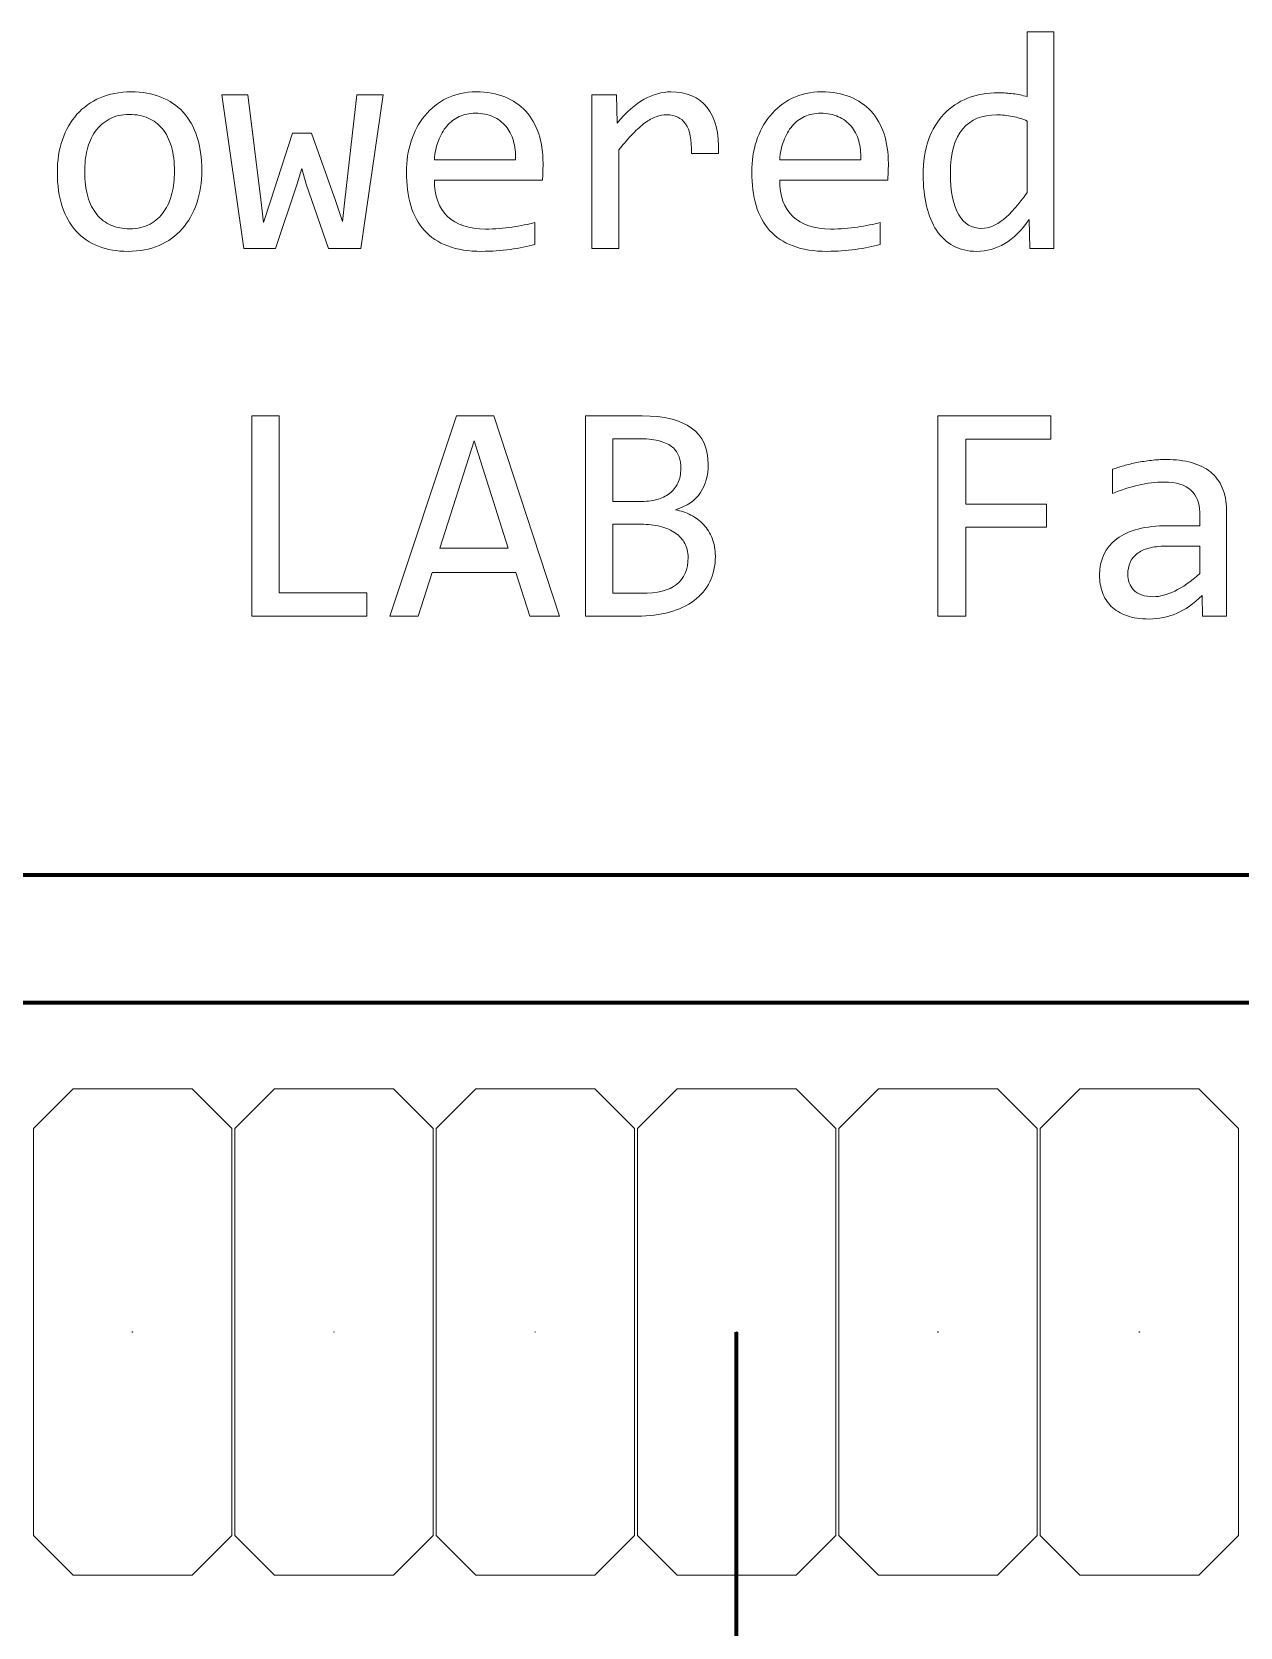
# Model space of a CAD drawing. Header units: millimetres. Extents: x -123 to 140, y -97 to 144.
# Drawn here: x -26.94 to -11.7, y -75.73 to -55.61 of the extents above; entities that cross this region are included whole.
import ezdxf

# ---------------------------------------------------------------- set-up
doc = ezdxf.new("R2010")
doc.units = ezdxf.units.MM
doc.header["$MEASUREMENT"] = 0
doc.layers.add('Layer 1', color=7, linetype='Continuous')

msp = doc.modelspace()

# ---------------------------------------------------------------- linework, layer by layer
at = {"layer": 'Layer 1', "color": 161, "lineweight": 9}
for points, knots in [([(-15.6972, -57.409), (-15.6972, -57.2439), (-15.6747, -57.0967), (-15.6292, -56.9686), (-15.5843, -56.8405), (-15.5202, -56.7323), (-15.4364, -56.6438), (-15.3532, -56.5553), (-15.2535, -56.488), (-15.1367, -56.4425), (-15.0198, -56.3969), (-14.8898, -56.3738), (-14.7465, -56.3738), (-14.6844, -56.3738), (-14.623, -56.3778), (-14.563, -56.3857), (-14.5029, -56.3929), (-14.4441, -56.4055), (-14.386, -56.422), (-14.386, -56.422), (-14.386, -55.6053), (-14.386, -55.6053), (-14.386, -55.6053), (-14.0493, -55.6053), (-14.0493, -55.6053), (-14.0493, -55.6053), (-14.0493, -58.3385), (-14.0493, -58.3385), (-14.0493, -58.3385), (-14.3497, -58.3385), (-14.3497, -58.3385), (-14.3497, -58.3385), (-14.361, -57.9714), (-14.361, -57.9714), (-14.4554, -58.1088), (-14.557, -58.2098), (-14.6673, -58.2758), (-14.7769, -58.3411), (-14.8957, -58.3741), (-15.0231, -58.3741), (-15.134, -58.3741), (-15.2324, -58.351), (-15.3169, -58.3042), (-15.4014, -58.258), (-15.4714, -58.1926), (-15.5275, -58.1081), (-15.5836, -58.0236), (-15.6259, -57.9219), (-15.6542, -57.8038), (-15.6826, -57.6849), (-15.6972, -57.5535), (-15.6972, -57.409)], [0, 0, 0, 0, 0.0588235, 0.0588235, 0.0588235, 0.1176471, 0.1176471, 0.1176471, 0.1764706, 0.1764706, 0.1764706, 0.2352941, 0.2352941, 0.2352941, 0.2941176, 0.2941176, 0.2941176, 0.3529412, 0.3529412, 0.3529412, 0.4117647, 0.4117647, 0.4117647, 0.4705882, 0.4705882, 0.4705882, 0.5294118, 0.5294118, 0.5294118, 0.5882353, 0.5882353, 0.5882353, 0.6470588, 0.6470588, 0.6470588, 0.7058824, 0.7058824, 0.7058824, 0.7647059, 0.7647059, 0.7647059, 0.8235294, 0.8235294, 0.8235294, 0.8823529, 0.8823529, 0.8823529, 0.9411765, 0.9411765, 0.9411765, 1, 1, 1, 1]), ([(-24.7962, -57.3528), (-24.7962, -57.5034), (-24.8174, -57.642), (-24.8603, -57.7674), (-24.9025, -57.8935), (-24.9639, -58.0011), (-25.0438, -58.0909), (-25.1237, -58.1801), (-25.2214, -58.25), (-25.3356, -58.2995), (-25.4505, -58.3491), (-25.5812, -58.3741), (-25.7264, -58.3741), (-25.8657, -58.3741), (-25.9905, -58.3524), (-26.1008, -58.3095), (-26.211, -58.2659), (-26.3048, -58.2025), (-26.3813, -58.1187), (-26.4579, -58.0348), (-26.5167, -57.9312), (-26.5576, -57.8071), (-26.5979, -57.6836), (-26.6184, -57.541), (-26.6184, -57.3799), (-26.6184, -57.2287), (-26.5972, -57.0908), (-26.5543, -56.9666), (-26.5121, -56.8419), (-26.4507, -56.7349), (-26.3708, -56.6451), (-26.2909, -56.556), (-26.1932, -56.486), (-26.079, -56.4365), (-25.9641, -56.387), (-25.8334, -56.3619), (-25.6882, -56.3619), (-25.5489, -56.3619), (-25.4241, -56.3837), (-25.3138, -56.4266), (-25.2036, -56.4702), (-25.1098, -56.5329), (-25.0333, -56.6161), (-24.9567, -56.6993), (-24.8979, -56.8029), (-24.857, -56.927), (-24.8167, -57.0505), (-24.7962, -57.1924), (-24.7962, -57.3528)], [0, 0, 0, 0, 0.0625, 0.0625, 0.0625, 0.125, 0.125, 0.125, 0.1875, 0.1875, 0.1875, 0.25, 0.25, 0.25, 0.3125, 0.3125, 0.3125, 0.375, 0.375, 0.375, 0.4375, 0.4375, 0.4375, 0.5, 0.5, 0.5, 0.5625, 0.5625, 0.5625, 0.625, 0.625, 0.625, 0.6875, 0.6875, 0.6875, 0.75, 0.75, 0.75, 0.8125, 0.8125, 0.8125, 0.875, 0.875, 0.875, 0.9375, 0.9375, 0.9375, 1, 1, 1, 1]), ([(-22.5094, -56.3976), (-22.5094, -56.3976), (-22.79, -58.3385), (-22.79, -58.3385), (-22.79, -58.3385), (-23.1986, -58.3385), (-23.1986, -58.3385), (-23.1986, -58.3385), (-23.4792, -57.5252), (-23.4792, -57.5252), (-23.4792, -57.5252), (-23.5353, -57.3271), (-23.5353, -57.3271), (-23.5353, -57.3271), (-23.5994, -57.5364), (-23.5994, -57.5364), (-23.5994, -57.5364), (-23.8674, -58.3385), (-23.8674, -58.3385), (-23.8674, -58.3385), (-24.2642, -58.3385), (-24.2642, -58.3385), (-24.2642, -58.3385), (-24.5454, -56.3976), (-24.5454, -56.3976), (-24.5454, -56.3976), (-24.2166, -56.3976), (-24.2166, -56.3976), (-24.2166, -56.3976), (-24.0536, -57.7179), (-24.0536, -57.7179), (-24.0536, -57.7179), (-24.0186, -58.0097), (-24.0186, -58.0097), (-24.0186, -58.0097), (-23.9354, -57.7549), (-23.9354, -57.7549), (-23.9354, -57.7549), (-23.6535, -56.8808), (-23.6535, -56.8808), (-23.6535, -56.8808), (-23.4112, -56.8808), (-23.4112, -56.8808), (-23.4112, -56.8808), (-23.1075, -57.743), (-23.1075, -57.743), (-23.1075, -57.743), (-23.0204, -57.9985), (-23.0204, -57.9985), (-23.0204, -57.9985), (-22.9913, -57.7278), (-22.9913, -57.7278), (-22.9913, -57.7278), (-22.8421, -56.3976), (-22.8421, -56.3976), (-22.8421, -56.3976), (-22.5094, -56.3976), (-22.5094, -56.3976)], [0, 0, 0, 0, 0.0526316, 0.0526316, 0.0526316, 0.1052632, 0.1052632, 0.1052632, 0.1578947, 0.1578947, 0.1578947, 0.2105263, 0.2105263, 0.2105263, 0.2631579, 0.2631579, 0.2631579, 0.3157895, 0.3157895, 0.3157895, 0.3684211, 0.3684211, 0.3684211, 0.4210526, 0.4210526, 0.4210526, 0.4736842, 0.4736842, 0.4736842, 0.5263158, 0.5263158, 0.5263158, 0.5789474, 0.5789474, 0.5789474, 0.6315789, 0.6315789, 0.6315789, 0.6842105, 0.6842105, 0.6842105, 0.7368421, 0.7368421, 0.7368421, 0.7894737, 0.7894737, 0.7894737, 0.8421053, 0.8421053, 0.8421053, 0.8947368, 0.8947368, 0.8947368, 0.9473684, 0.9473684, 0.9473684, 1, 1, 1, 1]), ([(-20.4919, -57.2644), (-20.4919, -57.3119), (-20.4926, -57.3522), (-20.4939, -57.3839), (-20.4952, -57.4162), (-20.4972, -57.4466), (-20.4999, -57.475), (-20.4999, -57.475), (-21.8625, -57.475), (-21.8625, -57.475), (-21.8625, -57.6737), (-21.807, -57.8269), (-21.6961, -57.9331), (-21.5852, -58.0394), (-21.4254, -58.0929), (-21.2162, -58.0929), (-21.1594, -58.0929), (-21.1026, -58.0909), (-21.0458, -58.0863), (-20.9891, -58.0817), (-20.9343, -58.0757), (-20.8814, -58.0678), (-20.8286, -58.0599), (-20.7778, -58.0513), (-20.7296, -58.0414), (-20.6808, -58.0322), (-20.6365, -58.0216), (-20.5949, -58.0097), (-20.5949, -58.0097), (-20.5949, -58.287), (-20.5949, -58.287), (-20.6867, -58.3128), (-20.7903, -58.3339), (-20.9059, -58.3497), (-21.0207, -58.3662), (-21.1409, -58.3741), (-21.2644, -58.3741), (-21.4314, -58.3741), (-21.5746, -58.3517), (-21.6941, -58.3062), (-21.8143, -58.2613), (-21.9127, -58.1959), (-21.9892, -58.1101), (-22.0665, -58.0243), (-22.1233, -57.9193), (-22.1596, -57.7945), (-22.1965, -57.6704), (-22.215, -57.5291), (-22.215, -57.372), (-22.215, -57.2353), (-22.1952, -57.1059), (-22.1563, -56.9838), (-22.1166, -56.8623), (-22.0592, -56.7547), (-21.984, -56.663), (-21.9087, -56.5705), (-21.8163, -56.4972), (-21.7067, -56.4431), (-21.5971, -56.389), (-21.4723, -56.3619), (-21.333, -56.3619), (-21.1977, -56.3619), (-21.0782, -56.383), (-20.9732, -56.4259), (-20.8689, -56.4682), (-20.7811, -56.5283), (-20.7098, -56.6062), (-20.6378, -56.6841), (-20.5837, -56.7791), (-20.5467, -56.8907), (-20.5104, -57.0016), (-20.4919, -57.1264), (-20.4919, -57.2644)], [0, 0, 0, 0, 0.0416667, 0.0416667, 0.0416667, 0.0833333, 0.0833333, 0.0833333, 0.125, 0.125, 0.125, 0.1666667, 0.1666667, 0.1666667, 0.2083333, 0.2083333, 0.2083333, 0.25, 0.25, 0.25, 0.2916667, 0.2916667, 0.2916667, 0.3333333, 0.3333333, 0.3333333, 0.375, 0.375, 0.375, 0.4166667, 0.4166667, 0.4166667, 0.4583333, 0.4583333, 0.4583333, 0.5, 0.5, 0.5, 0.5416667, 0.5416667, 0.5416667, 0.5833333, 0.5833333, 0.5833333, 0.625, 0.625, 0.625, 0.6666667, 0.6666667, 0.6666667, 0.7083333, 0.7083333, 0.7083333, 0.75, 0.75, 0.75, 0.7916667, 0.7916667, 0.7916667, 0.8333333, 0.8333333, 0.8333333, 0.875, 0.875, 0.875, 0.9166667, 0.9166667, 0.9166667, 0.9583333, 0.9583333, 0.9583333, 1, 1, 1, 1]), ([(-19.8747, -56.3976), (-19.8747, -56.3976), (-19.5671, -56.3976), (-19.5671, -56.3976), (-19.5671, -56.3976), (-19.5572, -56.7554), (-19.5572, -56.7554), (-19.4423, -56.6174), (-19.3294, -56.5171), (-19.2178, -56.455), (-19.1063, -56.3929), (-18.9934, -56.3619), (-18.8798, -56.3619), (-18.6791, -56.3619), (-18.5266, -56.4273), (-18.4223, -56.5573), (-18.3187, -56.688), (-18.2705, -56.8815), (-18.2784, -57.1383), (-18.2784, -57.1383), (-18.619, -57.1383), (-18.619, -57.1383), (-18.6151, -56.9673), (-18.6402, -56.8438), (-18.6936, -56.7666), (-18.7471, -56.6894), (-18.8257, -56.6511), (-18.9287, -56.6511), (-18.9736, -56.6511), (-19.0191, -56.659), (-19.0647, -56.6755), (-19.1109, -56.6913), (-19.1578, -56.7171), (-19.2059, -56.7527), (-19.2548, -56.7884), (-19.3056, -56.8339), (-19.3598, -56.8901), (-19.4139, -56.9455), (-19.472, -57.0129), (-19.5341, -57.0921), (-19.5341, -57.0921), (-19.5341, -58.3385), (-19.5341, -58.3385), (-19.5341, -58.3385), (-19.8747, -58.3385), (-19.8747, -58.3385), (-19.8747, -58.3385), (-19.8747, -56.3976), (-19.8747, -56.3976)], [0, 0, 0, 0, 0.0625, 0.0625, 0.0625, 0.125, 0.125, 0.125, 0.1875, 0.1875, 0.1875, 0.25, 0.25, 0.25, 0.3125, 0.3125, 0.3125, 0.375, 0.375, 0.375, 0.4375, 0.4375, 0.4375, 0.5, 0.5, 0.5, 0.5625, 0.5625, 0.5625, 0.625, 0.625, 0.625, 0.6875, 0.6875, 0.6875, 0.75, 0.75, 0.75, 0.8125, 0.8125, 0.8125, 0.875, 0.875, 0.875, 0.9375, 0.9375, 0.9375, 1, 1, 1, 1]), ([(-16.1361, -57.2644), (-16.1361, -57.3119), (-16.1368, -57.3522), (-16.1381, -57.3839), (-16.1394, -57.4162), (-16.1414, -57.4466), (-16.1441, -57.475), (-16.1441, -57.475), (-17.5067, -57.475), (-17.5067, -57.475), (-17.5067, -57.6737), (-17.4512, -57.8269), (-17.3403, -57.9331), (-17.2294, -58.0394), (-17.0696, -58.0929), (-16.8604, -58.0929), (-16.8036, -58.0929), (-16.7468, -58.0909), (-16.69, -58.0863), (-16.6333, -58.0817), (-16.5785, -58.0757), (-16.5256, -58.0678), (-16.4728, -58.0599), (-16.422, -58.0513), (-16.3738, -58.0414), (-16.325, -58.0322), (-16.2807, -58.0216), (-16.2391, -58.0097), (-16.2391, -58.0097), (-16.2391, -58.287), (-16.2391, -58.287), (-16.3309, -58.3128), (-16.4345, -58.3339), (-16.5501, -58.3497), (-16.6649, -58.3662), (-16.7851, -58.3741), (-16.9086, -58.3741), (-17.0756, -58.3741), (-17.2188, -58.3517), (-17.3383, -58.3062), (-17.4585, -58.2613), (-17.5569, -58.1959), (-17.6334, -58.1101), (-17.7107, -58.0243), (-17.7675, -57.9193), (-17.8038, -57.7945), (-17.8407, -57.6704), (-17.8592, -57.5291), (-17.8592, -57.372), (-17.8592, -57.2353), (-17.8394, -57.1059), (-17.8005, -56.9838), (-17.7608, -56.8623), (-17.7034, -56.7547), (-17.6282, -56.663), (-17.5529, -56.5705), (-17.4605, -56.4972), (-17.3509, -56.4431), (-17.2413, -56.389), (-17.1165, -56.3619), (-16.9772, -56.3619), (-16.8419, -56.3619), (-16.7224, -56.383), (-16.6174, -56.4259), (-16.5131, -56.4682), (-16.4253, -56.5283), (-16.354, -56.6062), (-16.282, -56.6841), (-16.2279, -56.7791), (-16.1909, -56.8907), (-16.1546, -57.0016), (-16.1361, -57.1264), (-16.1361, -57.2644)], [0, 0, 0, 0, 0.0416667, 0.0416667, 0.0416667, 0.0833333, 0.0833333, 0.0833333, 0.125, 0.125, 0.125, 0.1666667, 0.1666667, 0.1666667, 0.2083333, 0.2083333, 0.2083333, 0.25, 0.25, 0.25, 0.2916667, 0.2916667, 0.2916667, 0.3333333, 0.3333333, 0.3333333, 0.375, 0.375, 0.375, 0.4166667, 0.4166667, 0.4166667, 0.4583333, 0.4583333, 0.4583333, 0.5, 0.5, 0.5, 0.5416667, 0.5416667, 0.5416667, 0.5833333, 0.5833333, 0.5833333, 0.625, 0.625, 0.625, 0.6666667, 0.6666667, 0.6666667, 0.7083333, 0.7083333, 0.7083333, 0.75, 0.75, 0.75, 0.7916667, 0.7916667, 0.7916667, 0.8333333, 0.8333333, 0.8333333, 0.875, 0.875, 0.875, 0.9166667, 0.9166667, 0.9166667, 0.9583333, 0.9583333, 0.9583333, 1, 1, 1, 1]), ([(-25.1409, -57.3667), (-25.1409, -57.2472), (-25.1541, -57.1422), (-25.1805, -57.0525), (-25.2069, -56.9627), (-25.2445, -56.8881), (-25.2934, -56.828), (-25.3429, -56.7679), (-25.4023, -56.723), (-25.4723, -56.6927), (-25.5429, -56.6623), (-25.6208, -56.6471), (-25.7073, -56.6471), (-25.8076, -56.6471), (-25.8941, -56.6669), (-25.9654, -56.7059), (-26.0367, -56.7455), (-26.0955, -56.7983), (-26.141, -56.8637), (-26.1873, -56.9297), (-26.2203, -57.0063), (-26.242, -57.0934), (-26.2632, -57.1805), (-26.2737, -57.2716), (-26.2737, -57.3667), (-26.2737, -57.4869), (-26.2605, -57.5925), (-26.2341, -57.6823), (-26.2077, -57.7727), (-26.1701, -57.848), (-26.1212, -57.9081), (-26.0717, -57.9681), (-26.013, -58.013), (-25.943, -58.0434), (-25.8737, -58.0738), (-25.7951, -58.089), (-25.7073, -58.089), (-25.6069, -58.089), (-25.5205, -58.0691), (-25.4492, -58.0302), (-25.3779, -57.9906), (-25.3191, -57.9378), (-25.2736, -57.8724), (-25.2273, -57.8064), (-25.1943, -57.7298), (-25.1725, -57.6427), (-25.1514, -57.5555), (-25.1409, -57.4638), (-25.1409, -57.3667)], [0, 0, 0, 0, 0.0625, 0.0625, 0.0625, 0.125, 0.125, 0.125, 0.1875, 0.1875, 0.1875, 0.25, 0.25, 0.25, 0.3125, 0.3125, 0.3125, 0.375, 0.375, 0.375, 0.4375, 0.4375, 0.4375, 0.5, 0.5, 0.5, 0.5625, 0.5625, 0.5625, 0.625, 0.625, 0.625, 0.6875, 0.6875, 0.6875, 0.75, 0.75, 0.75, 0.8125, 0.8125, 0.8125, 0.875, 0.875, 0.875, 0.9375, 0.9375, 0.9375, 1, 1, 1, 1]), ([(-20.8405, -57.2175), (-20.8366, -57.131), (-20.8451, -57.0518), (-20.8656, -56.9805), (-20.8861, -56.9092), (-20.9184, -56.8471), (-20.9613, -56.7957), (-21.0049, -56.7442), (-21.0584, -56.7039), (-21.1231, -56.6748), (-21.1878, -56.6458), (-21.2624, -56.6313), (-21.3475, -56.6313), (-21.4215, -56.6313), (-21.4882, -56.6451), (-21.5489, -56.6735), (-21.6096, -56.7019), (-21.6618, -56.7422), (-21.706, -56.7937), (-21.7496, -56.8452), (-21.7852, -56.9072), (-21.8123, -56.9798), (-21.8394, -57.0518), (-21.8559, -57.131), (-21.8625, -57.2175), (-21.8625, -57.2175), (-20.8405, -57.2175), (-20.8405, -57.2175)], [0, 0, 0, 0, 0.1111111, 0.1111111, 0.1111111, 0.2222222, 0.2222222, 0.2222222, 0.3333333, 0.3333333, 0.3333333, 0.4444444, 0.4444444, 0.4444444, 0.5555556, 0.5555556, 0.5555556, 0.6666667, 0.6666667, 0.6666667, 0.7777778, 0.7777778, 0.7777778, 0.8888889, 0.8888889, 0.8888889, 1, 1, 1, 1]), ([(-16.4847, -57.2175), (-16.4808, -57.131), (-16.4893, -57.0518), (-16.5098, -56.9805), (-16.5303, -56.9092), (-16.5626, -56.8471), (-16.6055, -56.7957), (-16.6491, -56.7442), (-16.7026, -56.7039), (-16.7673, -56.6748), (-16.832, -56.6458), (-16.9066, -56.6313), (-16.9917, -56.6313), (-17.0657, -56.6313), (-17.1324, -56.6451), (-17.1931, -56.6735), (-17.2538, -56.7019), (-17.306, -56.7422), (-17.3502, -56.7937), (-17.3938, -56.8452), (-17.4294, -56.9072), (-17.4565, -56.9798), (-17.4836, -57.0518), (-17.5001, -57.131), (-17.5067, -57.2175), (-17.5067, -57.2175), (-16.4847, -57.2175), (-16.4847, -57.2175)], [0, 0, 0, 0, 0.1111111, 0.1111111, 0.1111111, 0.2222222, 0.2222222, 0.2222222, 0.3333333, 0.3333333, 0.3333333, 0.4444444, 0.4444444, 0.4444444, 0.5555556, 0.5555556, 0.5555556, 0.6666667, 0.6666667, 0.6666667, 0.7777778, 0.7777778, 0.7777778, 0.8888889, 0.8888889, 0.8888889, 1, 1, 1, 1]), ([(-15.3525, -57.3865), (-15.3525, -57.6209), (-15.3182, -57.7965), (-15.2489, -57.912), (-15.1796, -58.0276), (-15.0819, -58.085), (-14.9558, -58.085), (-14.87, -58.085), (-14.7802, -58.0467), (-14.6851, -57.9708), (-14.5907, -57.8949), (-14.4903, -57.782), (-14.386, -57.6321), (-14.386, -57.6321), (-14.386, -56.7303), (-14.386, -56.7303), (-14.4415, -56.7045), (-14.5029, -56.6847), (-14.5702, -56.6715), (-14.6369, -56.6577), (-14.7036, -56.6511), (-14.7696, -56.6511), (-14.9531, -56.6511), (-15.0957, -56.7105), (-15.1987, -56.8293), (-15.3011, -56.9475), (-15.3525, -57.1337), (-15.3525, -57.3865)], [0, 0, 0, 0, 0.1111111, 0.1111111, 0.1111111, 0.2222222, 0.2222222, 0.2222222, 0.3333333, 0.3333333, 0.3333333, 0.4444444, 0.4444444, 0.4444444, 0.5555556, 0.5555556, 0.5555556, 0.6666667, 0.6666667, 0.6666667, 0.7777778, 0.7777778, 0.7777778, 0.8888889, 0.8888889, 0.8888889, 1, 1, 1, 1]), ([(-22.7134, -62.9769), (-22.7134, -62.9769), (-24.1671, -62.9769), (-24.1671, -62.9769), (-24.1671, -62.9769), (-24.1671, -60.4497), (-24.1671, -60.4497), (-24.1671, -60.4497), (-23.8186, -60.4497), (-23.8186, -60.4497), (-23.8186, -60.4497), (-23.8186, -62.6838), (-23.8186, -62.6838), (-23.8186, -62.6838), (-22.7134, -62.6838), (-22.7134, -62.6838), (-22.7134, -62.6838), (-22.7134, -62.9769), (-22.7134, -62.9769)], [0, 0, 0, 0, 0.1666667, 0.1666667, 0.1666667, 0.3333333, 0.3333333, 0.3333333, 0.5, 0.5, 0.5, 0.6666667, 0.6666667, 0.6666667, 0.8333333, 0.8333333, 0.8333333, 1, 1, 1, 1]), ([(-20.284, -62.9769), (-20.284, -62.9769), (-20.659, -62.9769), (-20.659, -62.9769), (-20.659, -62.9769), (-20.8339, -62.4263), (-20.8339, -62.4263), (-20.8339, -62.4263), (-21.8902, -62.4263), (-21.8902, -62.4263), (-21.8902, -62.4263), (-22.0652, -62.9769), (-22.0652, -62.9769), (-22.0652, -62.9769), (-22.423, -62.9769), (-22.423, -62.9769), (-22.423, -62.9769), (-21.5839, -60.4497), (-21.5839, -60.4497), (-21.5839, -60.4497), (-21.1119, -60.4497), (-21.1119, -60.4497), (-21.1119, -60.4497), (-20.284, -62.9769), (-20.284, -62.9769)], [0, 0, 0, 0, 0.125, 0.125, 0.125, 0.25, 0.25, 0.25, 0.375, 0.375, 0.375, 0.5, 0.5, 0.5, 0.625, 0.625, 0.625, 0.75, 0.75, 0.75, 0.875, 0.875, 0.875, 1, 1, 1, 1]), ([(-18.318, -62.221), (-18.318, -62.3418), (-18.3411, -62.4494), (-18.388, -62.5432), (-18.4342, -62.6362), (-18.5002, -62.7155), (-18.5867, -62.7795), (-18.6725, -62.8442), (-18.7762, -62.8931), (-18.8983, -62.9267), (-19.0198, -62.9604), (-19.1551, -62.9769), (-19.3043, -62.9769), (-19.3043, -62.9769), (-19.9579, -62.9769), (-19.9579, -62.9769), (-19.9579, -62.9769), (-19.9579, -60.4497), (-19.9579, -60.4497), (-19.9579, -60.4497), (-19.2436, -60.4497), (-19.2436, -60.4497), (-18.687, -60.4497), (-18.4091, -60.6544), (-18.4091, -61.0643), (-18.4091, -61.201), (-18.4415, -61.3185), (-18.5055, -61.4169), (-18.5695, -61.5146), (-18.6745, -61.5872), (-18.8197, -61.6354), (-18.7517, -61.648), (-18.6877, -61.6697), (-18.627, -61.7008), (-18.5669, -61.7318), (-18.5134, -61.7721), (-18.4672, -61.8209), (-18.4216, -61.8698), (-18.3847, -61.9279), (-18.3583, -61.9945), (-18.3312, -62.0619), (-18.318, -62.1371), (-18.318, -62.221)], [0, 0, 0, 0, 0.0714286, 0.0714286, 0.0714286, 0.1428571, 0.1428571, 0.1428571, 0.2142857, 0.2142857, 0.2142857, 0.2857143, 0.2857143, 0.2857143, 0.3571429, 0.3571429, 0.3571429, 0.4285714, 0.4285714, 0.4285714, 0.5, 0.5, 0.5, 0.5714286, 0.5714286, 0.5714286, 0.6428571, 0.6428571, 0.6428571, 0.7142857, 0.7142857, 0.7142857, 0.7857143, 0.7857143, 0.7857143, 0.8571429, 0.8571429, 0.8571429, 0.9285714, 0.9285714, 0.9285714, 1, 1, 1, 1]), ([(-14.085, -60.7428), (-14.085, -60.7428), (-15.1585, -60.7428), (-15.1585, -60.7428), (-15.1585, -60.7428), (-15.1585, -61.5628), (-15.1585, -61.5628), (-15.1585, -61.5628), (-14.1411, -61.5628), (-14.1411, -61.5628), (-14.1411, -61.5628), (-14.1411, -61.8519), (-14.1411, -61.8519), (-14.1411, -61.8519), (-15.1585, -61.8519), (-15.1585, -61.8519), (-15.1585, -61.8519), (-15.1585, -62.9769), (-15.1585, -62.9769), (-15.1585, -62.9769), (-15.511, -62.9769), (-15.511, -62.9769), (-15.511, -62.9769), (-15.511, -60.4497), (-15.511, -60.4497), (-15.511, -60.4497), (-14.085, -60.4497), (-14.085, -60.4497), (-14.085, -60.4497), (-14.085, -60.7428), (-14.085, -60.7428)], [0, 0, 0, 0, 0.1, 0.1, 0.1, 0.2, 0.2, 0.2, 0.3, 0.3, 0.3, 0.4, 0.4, 0.4, 0.5, 0.5, 0.5, 0.6, 0.6, 0.6, 0.7, 0.7, 0.7, 0.8, 0.8, 0.8, 0.9, 0.9, 0.9, 1, 1, 1, 1]), ([(-20.9323, -62.1173), (-20.9323, -62.1173), (-21.3614, -60.7646), (-21.3614, -60.7646), (-21.3614, -60.7646), (-21.7918, -62.1173), (-21.7918, -62.1173), (-21.7918, -62.1173), (-20.9323, -62.1173), (-20.9323, -62.1173)], [0, 0, 0, 0, 0.3333333, 0.3333333, 0.3333333, 0.6666667, 0.6666667, 0.6666667, 1, 1, 1, 1]), ([(-18.7537, -61.1106), (-18.7537, -61.0591), (-18.7616, -61.0102), (-18.7768, -60.9647), (-18.792, -60.9184), (-18.8191, -60.8795), (-18.8574, -60.8465), (-18.8957, -60.8135), (-18.9478, -60.7871), (-19.0125, -60.7679), (-19.0779, -60.7488), (-19.1604, -60.7389), (-19.2601, -60.7389), (-19.2601, -60.7389), (-19.6133, -60.7389), (-19.6133, -60.7389), (-19.6133, -60.7389), (-19.6133, -61.5311), (-19.6133, -61.5311), (-19.6133, -61.5311), (-19.272, -61.5311), (-19.272, -61.5311), (-19.1934, -61.5311), (-19.1228, -61.5225), (-19.06, -61.506), (-18.9967, -61.4888), (-18.9419, -61.4631), (-18.897, -61.4281), (-18.8514, -61.3938), (-18.8158, -61.3502), (-18.7914, -61.2974), (-18.7663, -61.2452), (-18.7537, -61.1832), (-18.7537, -61.1106)], [0, 0, 0, 0, 0.0909091, 0.0909091, 0.0909091, 0.1818182, 0.1818182, 0.1818182, 0.2727273, 0.2727273, 0.2727273, 0.3636364, 0.3636364, 0.3636364, 0.4545455, 0.4545455, 0.4545455, 0.5454545, 0.5454545, 0.5454545, 0.6363636, 0.6363636, 0.6363636, 0.7272727, 0.7272727, 0.7272727, 0.8181818, 0.8181818, 0.8181818, 0.9090909, 0.9090909, 0.9090909, 1, 1, 1, 1]), ([(-12.1718, -62.9769), (-12.1718, -62.9769), (-12.1791, -62.7161), (-12.1791, -62.7161), (-12.2847, -62.8204), (-12.3923, -62.8964), (-12.5013, -62.9426), (-12.6102, -62.9894), (-12.7251, -63.0125), (-12.8446, -63.0125), (-12.9555, -63.0125), (-13.0505, -62.998), (-13.1291, -62.9696), (-13.2077, -62.9413), (-13.273, -62.9023), (-13.3238, -62.8528), (-13.3747, -62.8033), (-13.4123, -62.7452), (-13.4361, -62.6778), (-13.4598, -62.6105), (-13.4717, -62.5379), (-13.4717, -62.4593), (-13.4717, -62.2646), (-13.3991, -62.1121), (-13.2539, -62.0018), (-13.1086, -61.8916), (-12.8947, -61.8361), (-12.6108, -61.8361), (-12.6108, -61.8361), (-12.2081, -61.8361), (-12.2081, -61.8361), (-12.2081, -61.8361), (-12.2081, -61.6658), (-12.2081, -61.6658), (-12.2081, -61.5502), (-12.2451, -61.4585), (-12.3184, -61.3892), (-12.3923, -61.3198), (-12.5046, -61.2855), (-12.6551, -61.2855), (-12.7647, -61.2855), (-12.8729, -61.2981), (-12.9792, -61.3225), (-13.0855, -61.3476), (-13.1958, -61.3826), (-13.3093, -61.4281), (-13.3093, -61.4281), (-13.3093, -61.1231), (-13.3093, -61.1231), (-13.2671, -61.1079), (-13.2195, -61.0927), (-13.1674, -61.0782), (-13.1152, -61.063), (-13.0598, -61.0505), (-13.0023, -61.0386), (-12.9442, -61.0274), (-12.8835, -61.0181), (-12.8201, -61.0109), (-12.7574, -61.0036), (-12.6934, -61.0003), (-12.6293, -61.0003), (-12.5118, -61.0003), (-12.4062, -61.0135), (-12.3118, -61.0393), (-12.218, -61.065), (-12.1382, -61.104), (-12.0735, -61.1568), (-12.0081, -61.2096), (-11.9586, -61.2763), (-11.9236, -61.3561), (-11.8886, -61.436), (-11.8714, -61.5304), (-11.8714, -61.6387), (-11.8714, -61.6387), (-11.8714, -62.9769), (-11.8714, -62.9769), (-11.8714, -62.9769), (-12.1718, -62.9769), (-12.1718, -62.9769)], [0, 0, 0, 0, 0.0384615, 0.0384615, 0.0384615, 0.0769231, 0.0769231, 0.0769231, 0.1153846, 0.1153846, 0.1153846, 0.1538462, 0.1538462, 0.1538462, 0.1923077, 0.1923077, 0.1923077, 0.2307692, 0.2307692, 0.2307692, 0.2692308, 0.2692308, 0.2692308, 0.3076923, 0.3076923, 0.3076923, 0.3461538, 0.3461538, 0.3461538, 0.3846154, 0.3846154, 0.3846154, 0.4230769, 0.4230769, 0.4230769, 0.4615385, 0.4615385, 0.4615385, 0.5, 0.5, 0.5, 0.5384615, 0.5384615, 0.5384615, 0.5769231, 0.5769231, 0.5769231, 0.6153846, 0.6153846, 0.6153846, 0.6538462, 0.6538462, 0.6538462, 0.6923077, 0.6923077, 0.6923077, 0.7307692, 0.7307692, 0.7307692, 0.7692308, 0.7692308, 0.7692308, 0.8076923, 0.8076923, 0.8076923, 0.8461538, 0.8461538, 0.8461538, 0.8846154, 0.8846154, 0.8846154, 0.9230769, 0.9230769, 0.9230769, 0.9615385, 0.9615385, 0.9615385, 1, 1, 1, 1]), ([(-18.6626, -62.2329), (-18.6626, -62.1682), (-18.6765, -62.1101), (-18.7035, -62.0586), (-18.7306, -62.0064), (-18.7696, -61.9629), (-18.8217, -61.9279), (-18.8732, -61.8922), (-18.9359, -61.8645), (-19.0099, -61.8453), (-19.0845, -61.8262), (-19.1677, -61.8163), (-19.2607, -61.8163), (-19.2607, -61.8163), (-19.6133, -61.8163), (-19.6133, -61.8163), (-19.6133, -61.8163), (-19.6133, -62.6877), (-19.6133, -62.6877), (-19.6133, -62.6877), (-19.2495, -62.6877), (-19.2495, -62.6877), (-19.0515, -62.6877), (-18.9049, -62.6508), (-18.8079, -62.5775), (-18.7108, -62.5035), (-18.6626, -62.3887), (-18.6626, -62.2329)], [0, 0, 0, 0, 0.1111111, 0.1111111, 0.1111111, 0.2222222, 0.2222222, 0.2222222, 0.3333333, 0.3333333, 0.3333333, 0.4444444, 0.4444444, 0.4444444, 0.5555556, 0.5555556, 0.5555556, 0.6666667, 0.6666667, 0.6666667, 0.7777778, 0.7777778, 0.7777778, 0.8888889, 0.8888889, 0.8888889, 1, 1, 1, 1]), ([(-12.2081, -62.0936), (-12.2081, -62.0936), (-12.6353, -62.0936), (-12.6353, -62.0936), (-12.7191, -62.0936), (-12.7917, -62.1022), (-12.8525, -62.1187), (-12.9126, -62.1352), (-12.9627, -62.1596), (-13.001, -62.19), (-13.04, -62.221), (-13.0684, -62.258), (-13.0875, -62.3015), (-13.106, -62.3444), (-13.1152, -62.3933), (-13.1152, -62.4474), (-13.1152, -62.4844), (-13.1093, -62.5201), (-13.0981, -62.5544), (-13.0862, -62.5887), (-13.0677, -62.6191), (-13.0419, -62.6455), (-13.0162, -62.6719), (-12.9825, -62.6924), (-12.9409, -62.7082), (-12.9, -62.7234), (-12.8498, -62.7313), (-12.7904, -62.7313), (-12.7132, -62.7313), (-12.6241, -62.7075), (-12.5244, -62.6607), (-12.4247, -62.6138), (-12.319, -62.5392), (-12.2081, -62.4375), (-12.2081, -62.4375), (-12.2081, -62.0936), (-12.2081, -62.0936)], [0, 0, 0, 0, 0.0833333, 0.0833333, 0.0833333, 0.1666667, 0.1666667, 0.1666667, 0.25, 0.25, 0.25, 0.3333333, 0.3333333, 0.3333333, 0.4166667, 0.4166667, 0.4166667, 0.5, 0.5, 0.5, 0.5833333, 0.5833333, 0.5833333, 0.6666667, 0.6666667, 0.6666667, 0.75, 0.75, 0.75, 0.8333333, 0.8333333, 0.8333333, 0.9166667, 0.9166667, 0.9166667, 1, 1, 1, 1])]:
    msp.add_open_spline(points, degree=3, knots=knots, dxfattribs=at)
at = {"layer": 'Layer 1', "color": 6, "lineweight": 120}
for points in [[(-36.5579, -66.2387), (-36.5579, -66.2387), (-1.6548, -66.2385), (-1.6548, -66.2385)], [(-38.0554, -67.8513), (-38.0554, -67.8513), (-3.405, -67.8511), (-3.405, -67.8511)], [(-18.051, -81.481), (-18.051, -81.481), (-18.051, -72.0089), (-18.051, -72.0089)], [(-12.5012, -77.5983), (-12.5012, -77.5983), (-10.4293, -75.5264), (-10.4293, -75.5264)]]:
    msp.add_open_spline(points, degree=3, dxfattribs=at)
at = {"layer": 'Layer 1', "lineweight": 9}
for points in [[(-26.9193, -69.4407), (-26.9193, -69.4407), (-26.9193, -74.5771), (-26.9193, -74.5771), (-26.9193, -74.5771), (-26.4193, -75.0771), (-26.4193, -75.0771), (-26.4193, -75.0771), (-24.9193, -75.0771), (-24.9193, -75.0771), (-24.9193, -75.0771), (-24.4193, -74.5771), (-24.4193, -74.5771), (-24.4193, -74.5771), (-24.4193, -69.4407), (-24.4193, -69.4407), (-24.4193, -69.4407), (-24.9193, -68.9407), (-24.9193, -68.9407), (-24.9193, -68.9407), (-26.4193, -68.9407), (-26.4193, -68.9407), (-26.4193, -68.9407), (-26.9193, -69.4407), (-26.9193, -69.4407)], [(-24.3793, -69.4407), (-24.3793, -69.4407), (-24.3793, -74.5771), (-24.3793, -74.5771), (-24.3793, -74.5771), (-23.8793, -75.0771), (-23.8793, -75.0771), (-23.8793, -75.0771), (-22.3793, -75.0771), (-22.3793, -75.0771), (-22.3793, -75.0771), (-21.8793, -74.5771), (-21.8793, -74.5771), (-21.8793, -74.5771), (-21.8793, -69.4407), (-21.8793, -69.4407), (-21.8793, -69.4407), (-22.3793, -68.9407), (-22.3793, -68.9407), (-22.3793, -68.9407), (-23.8793, -68.9407), (-23.8793, -68.9407), (-23.8793, -68.9407), (-24.3793, -69.4407), (-24.3793, -69.4407)], [(-21.8393, -69.4407), (-21.8393, -69.4407), (-21.8393, -74.5771), (-21.8393, -74.5771), (-21.8393, -74.5771), (-21.3393, -75.0771), (-21.3393, -75.0771), (-21.3393, -75.0771), (-19.8393, -75.0771), (-19.8393, -75.0771), (-19.8393, -75.0771), (-19.3393, -74.5771), (-19.3393, -74.5771), (-19.3393, -74.5771), (-19.3393, -69.4407), (-19.3393, -69.4407), (-19.3393, -69.4407), (-19.8393, -68.9407), (-19.8393, -68.9407), (-19.8393, -68.9407), (-21.3393, -68.9407), (-21.3393, -68.9407), (-21.3393, -68.9407), (-21.8393, -69.4407), (-21.8393, -69.4407)], [(-19.2993, -69.4407), (-19.2993, -69.4407), (-19.2993, -74.5771), (-19.2993, -74.5771), (-19.2993, -74.5771), (-18.7993, -75.0771), (-18.7993, -75.0771), (-18.7993, -75.0771), (-17.2993, -75.0771), (-17.2993, -75.0771), (-17.2993, -75.0771), (-16.7993, -74.5771), (-16.7993, -74.5771), (-16.7993, -74.5771), (-16.7993, -69.4407), (-16.7993, -69.4407), (-16.7993, -69.4407), (-17.2993, -68.9407), (-17.2993, -68.9407), (-17.2993, -68.9407), (-18.7993, -68.9407), (-18.7993, -68.9407), (-18.7993, -68.9407), (-19.2993, -69.4407), (-19.2993, -69.4407)], [(-16.7593, -69.4407), (-16.7593, -69.4407), (-16.7593, -74.5771), (-16.7593, -74.5771), (-16.7593, -74.5771), (-16.2593, -75.0771), (-16.2593, -75.0771), (-16.2593, -75.0771), (-14.7593, -75.0771), (-14.7593, -75.0771), (-14.7593, -75.0771), (-14.2593, -74.5771), (-14.2593, -74.5771), (-14.2593, -74.5771), (-14.2593, -69.4407), (-14.2593, -69.4407), (-14.2593, -69.4407), (-14.7593, -68.9407), (-14.7593, -68.9407), (-14.7593, -68.9407), (-16.2593, -68.9407), (-16.2593, -68.9407), (-16.2593, -68.9407), (-16.7593, -69.4407), (-16.7593, -69.4407)], [(-14.2193, -69.4407), (-14.2193, -69.4407), (-14.2193, -74.5771), (-14.2193, -74.5771), (-14.2193, -74.5771), (-13.7193, -75.0771), (-13.7193, -75.0771), (-13.7193, -75.0771), (-12.2193, -75.0771), (-12.2193, -75.0771), (-12.2193, -75.0771), (-11.7193, -74.5771), (-11.7193, -74.5771), (-11.7193, -74.5771), (-11.7193, -69.4407), (-11.7193, -69.4407), (-11.7193, -69.4407), (-12.2193, -68.9407), (-12.2193, -68.9407), (-12.2193, -68.9407), (-13.7193, -68.9407), (-13.7193, -68.9407), (-13.7193, -68.9407), (-14.2193, -69.4407), (-14.2193, -69.4407)]]:
    msp.add_open_spline(points, degree=3, knots=[0, 0, 0, 0, 0.125, 0.125, 0.125, 0.25, 0.25, 0.25, 0.375, 0.375, 0.375, 0.5, 0.5, 0.5, 0.625, 0.625, 0.625, 0.75, 0.75, 0.75, 0.875, 0.875, 0.875, 1, 1, 1, 1], dxfattribs=at)
at = {"layer": 'Layer 1', "color": 5}
for points in [[(-25.6693, -72.0072), (-25.6693, -72.0072), (-25.6728, -72.0072), (-25.6728, -72.0072), (-25.6728, -72.0072), (-25.6728, -72.0107), (-25.6728, -72.0107), (-25.6728, -72.0107), (-25.6693, -72.0107), (-25.6693, -72.0107), (-25.6693, -72.0107), (-25.6693, -72.0072), (-25.6693, -72.0072)], [(-23.1293, -72.0072), (-23.1293, -72.0072), (-23.1328, -72.0072), (-23.1328, -72.0072), (-23.1328, -72.0072), (-23.1328, -72.0107), (-23.1328, -72.0107), (-23.1328, -72.0107), (-23.1293, -72.0107), (-23.1293, -72.0107), (-23.1293, -72.0107), (-23.1293, -72.0072), (-23.1293, -72.0072)], [(-20.5893, -72.0072), (-20.5893, -72.0072), (-20.5928, -72.0072), (-20.5928, -72.0072), (-20.5928, -72.0072), (-20.5928, -72.0107), (-20.5928, -72.0107), (-20.5928, -72.0107), (-20.5893, -72.0107), (-20.5893, -72.0107), (-20.5893, -72.0107), (-20.5893, -72.0072), (-20.5893, -72.0072)], [(-18.0493, -72.0072), (-18.0493, -72.0072), (-18.0528, -72.0072), (-18.0528, -72.0072), (-18.0528, -72.0072), (-18.0528, -72.0107), (-18.0528, -72.0107), (-18.0528, -72.0107), (-18.0493, -72.0107), (-18.0493, -72.0107), (-18.0493, -72.0107), (-18.0493, -72.0072), (-18.0493, -72.0072)], [(-15.5093, -72.0072), (-15.5093, -72.0072), (-15.5128, -72.0072), (-15.5128, -72.0072), (-15.5128, -72.0072), (-15.5128, -72.0107), (-15.5128, -72.0107), (-15.5128, -72.0107), (-15.5093, -72.0107), (-15.5093, -72.0107), (-15.5093, -72.0107), (-15.5093, -72.0072), (-15.5093, -72.0072)], [(-12.9693, -72.0072), (-12.9693, -72.0072), (-12.9728, -72.0072), (-12.9728, -72.0072), (-12.9728, -72.0072), (-12.9728, -72.0107), (-12.9728, -72.0107), (-12.9728, -72.0107), (-12.9693, -72.0107), (-12.9693, -72.0107), (-12.9693, -72.0107), (-12.9693, -72.0072), (-12.9693, -72.0072)]]:
    msp.add_open_spline(points, degree=3, knots=[0, 0, 0, 0, 0.25, 0.25, 0.25, 0.5, 0.5, 0.5, 0.75, 0.75, 0.75, 1, 1, 1, 1], dxfattribs=at)
at = {"layer": 'Layer 1', "color": 5, "lineweight": 9}
for points in [[(-25.6693, -72.0072), (-25.6693, -72.0072), (-25.6728, -72.0072), (-25.6728, -72.0072), (-25.6728, -72.0072), (-25.6728, -72.0107), (-25.6728, -72.0107), (-25.6728, -72.0107), (-25.6693, -72.0107), (-25.6693, -72.0107), (-25.6693, -72.0107), (-25.6693, -72.0072), (-25.6693, -72.0072)], [(-23.1293, -72.0072), (-23.1293, -72.0072), (-23.1328, -72.0072), (-23.1328, -72.0072), (-23.1328, -72.0072), (-23.1328, -72.0107), (-23.1328, -72.0107), (-23.1328, -72.0107), (-23.1293, -72.0107), (-23.1293, -72.0107), (-23.1293, -72.0107), (-23.1293, -72.0072), (-23.1293, -72.0072)], [(-20.5893, -72.0072), (-20.5893, -72.0072), (-20.5928, -72.0072), (-20.5928, -72.0072), (-20.5928, -72.0072), (-20.5928, -72.0107), (-20.5928, -72.0107), (-20.5928, -72.0107), (-20.5893, -72.0107), (-20.5893, -72.0107), (-20.5893, -72.0107), (-20.5893, -72.0072), (-20.5893, -72.0072)], [(-18.0493, -72.0072), (-18.0493, -72.0072), (-18.0528, -72.0072), (-18.0528, -72.0072), (-18.0528, -72.0072), (-18.0528, -72.0107), (-18.0528, -72.0107), (-18.0528, -72.0107), (-18.0493, -72.0107), (-18.0493, -72.0107), (-18.0493, -72.0107), (-18.0493, -72.0072), (-18.0493, -72.0072)], [(-15.5093, -72.0072), (-15.5093, -72.0072), (-15.5128, -72.0072), (-15.5128, -72.0072), (-15.5128, -72.0072), (-15.5128, -72.0107), (-15.5128, -72.0107), (-15.5128, -72.0107), (-15.5093, -72.0107), (-15.5093, -72.0107), (-15.5093, -72.0107), (-15.5093, -72.0072), (-15.5093, -72.0072)], [(-12.9693, -72.0072), (-12.9693, -72.0072), (-12.9728, -72.0072), (-12.9728, -72.0072), (-12.9728, -72.0072), (-12.9728, -72.0107), (-12.9728, -72.0107), (-12.9728, -72.0107), (-12.9693, -72.0107), (-12.9693, -72.0107), (-12.9693, -72.0107), (-12.9693, -72.0072), (-12.9693, -72.0072)]]:
    msp.add_open_spline(points, degree=3, knots=[0, 0, 0, 0, 0.25, 0.25, 0.25, 0.5, 0.5, 0.5, 0.75, 0.75, 0.75, 1, 1, 1, 1], dxfattribs=at)

doc.saveas('drawing.dxf')
